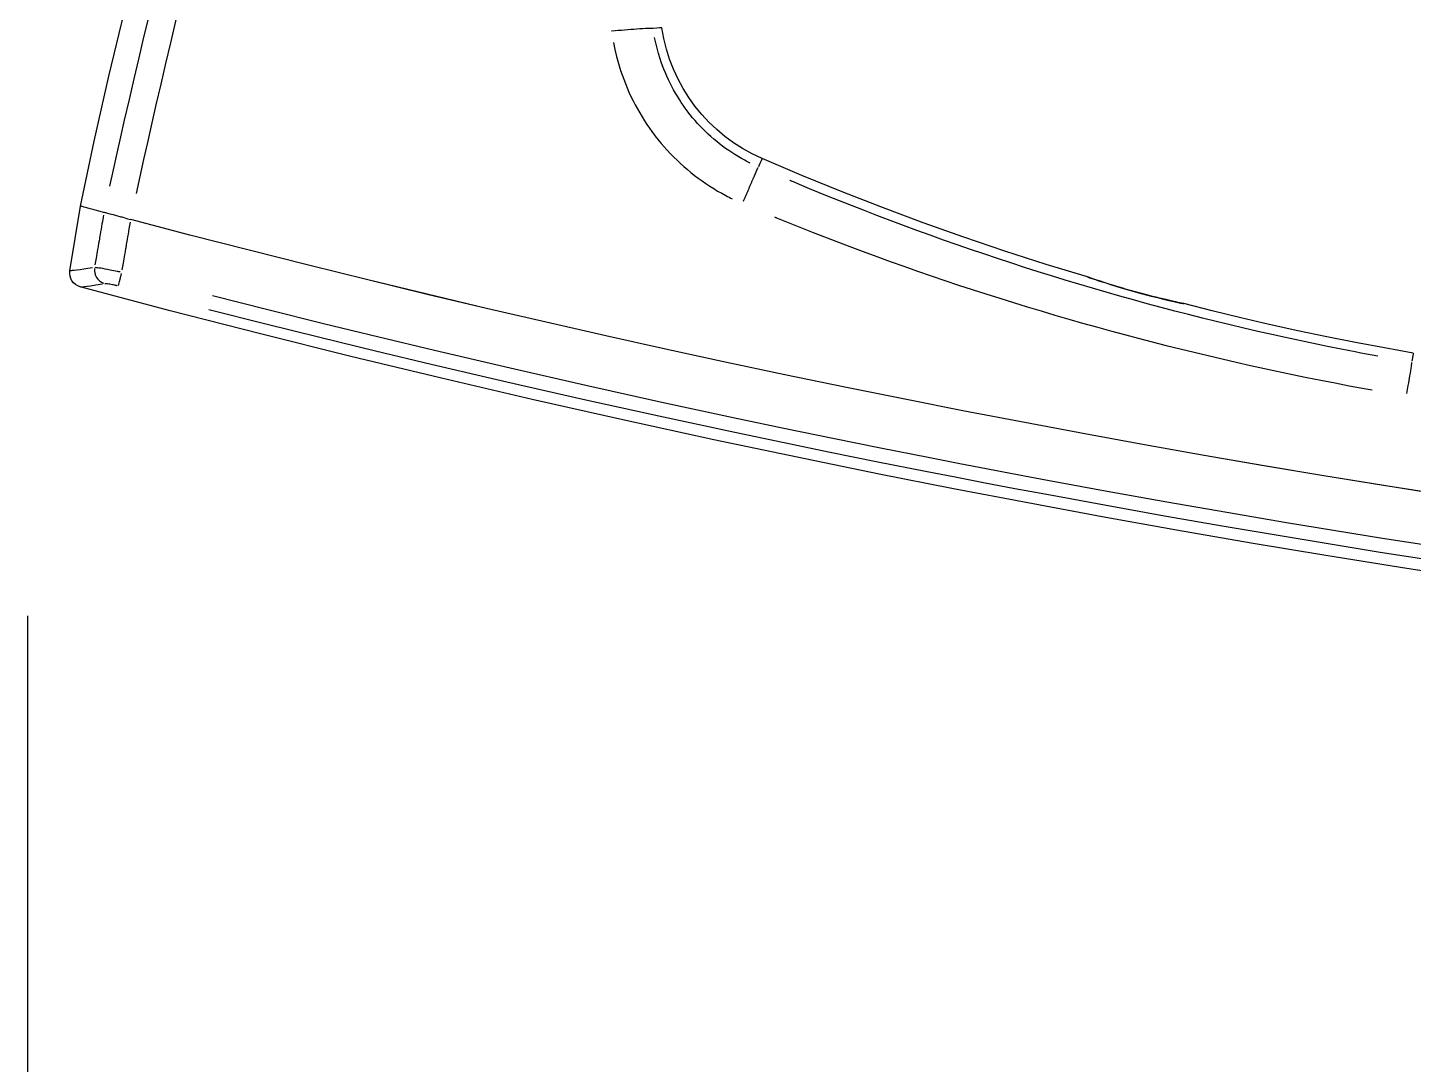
# Model space of a CAD drawing. Header units: millimetres. Extents: x 6886222 to 6919728, y 230959 to 276095.
# Drawn here: x 6895033.1 to 6895130.3, y 249162.9 to 249235.7 of the extents above; entities that cross this region are included whole.
import ezdxf
from ezdxf.xclip import XClip

# ---------------------------------------------------------------- set-up
doc = ezdxf.new("R2010")
doc.units = ezdxf.units.MM
doc.header["$LTSCALE"] = 100
doc.header["$XCLIPFRAME"] = 2
doc.linetypes.add('U-84C-EX$0$CEN', pattern=[62, 60, -1, 0, -1])
for name, color, linetype in [('BP', 7, 'Continuous'), ('U-84C-EX$0$CEN', 1, 'U-84C-EX$0$CEN'), ('U-84C-EX$0$DOR', 4, 'Continuous')]:
    doc.layers.add(name, color=color, linetype=linetype)

# ---------------------------------------------------------------- blocks, each defined once
blk = doc.blocks.new('U-84C-EX$0$A$Cc7b664ce')
at = {"layer": 'U-84C-EX$0$DOR', "color": 1}
blk.add_line((967.039, 109.218), (966.285, 113.757), dxfattribs=at)
for centre, radius, start, end in [((913.723, 128.021), 11.908, 293.47922, 351.5661), ((838.784, 300.54), 200, 286.50928, 293.47922), ((966.052, 109.054), 1, 285.01264, 9.43231), ((895.76, 108.306), 0.5, 106.50928, 108.98488), ((895.76, 108.306), 0.5, 106.63306, 108.8611), ((838.784, 300.54), 200, 279.78191, 284.50476), ((889.001, 106.43), 0.5, 102.00224, 104.50476)]:
    blk.add_arc(centre, radius, start, end, dxfattribs=at)
at = {"layer": 'U-84C-EX$0$DOR', "color": 1, "extrusion": (0, 0, -1)}
for centre, major_axis, ratio, start_param, end_param in [((963.395, 109.126), (0.255, -0.967), 0.008383, 0.192998, 1.4823), ((964.356, 109.288), (-0.168, -0.986), 0.963968, 4.463648, 5.770193)]:
    blk.add_ellipse(centre, major_axis=major_axis, ratio=ratio, start_param=start_param, end_param=end_param, dxfattribs=at)
at = {"layer": 'U-84C-EX$0$DOR', "color": 1}
for points in [[(966.285, 113.757), (963.825, 125.946), (960.637, 138.01), (956.754, 149.823)], [(925.502, 126.274), (925.502, 126.274), (925.704, 126.254), (926.106, 126.213)], [(926.107, 126.214), (926.107, 126.213), (926.106, 126.213), (926.106, 126.213)], [(926.107, 126.213), (926.107, 126.213), (926.107, 126.213), (926.107, 126.214)], [(918.468, 117.097), (918.476, 117.078), (918.562, 116.88), (918.725, 116.505)], [(962.76, 112.815), (962.761, 112.815), (962.761, 112.815), (962.762, 112.816)], [(963.218, 112.937), (963.069, 112.897), (962.915, 112.856), (962.762, 112.816)], [(964.651, 113.319), (965.647, 113.585), (966.285, 113.757), (966.285, 113.757)], [(964.653, 113.319), (964.652, 113.319), (964.652, 113.319), (964.651, 113.319)], [(964.653, 113.319), (965.648, 113.585), (966.285, 113.757), (966.285, 113.757)], [(872.764, 103.446), (872.767, 103.427), (872.801, 103.234), (872.865, 102.87)], [(872.876, 102.808), (872.876, 102.808), (872.876, 102.808), (872.876, 102.808)]]:
    blk.add_open_spline(points, degree=3, dxfattribs=at)
for points, knots in [([(956.114, 147.812), (956.536, 146.31), (956.951, 144.806), (958.015, 140.892), (958.654, 138.479), (959.666, 134.551), (960.049, 133.039), (960.615, 130.769), (960.802, 130.011), (961.284, 128.042), (961.577, 126.828), (962.328, 123.671), (962.781, 121.726), (963.574, 118.236), (963.918, 116.692), (964.256, 115.147)], [-3.546744, -3.546744, -3.546744, -3.546744, -3.079933, -3.079933, -2.333282, -2.333282, -1.866626, -1.866626, -1.633298, -1.633298, -1.259972, -1.259972, -0.662652, -0.662652, -0.189612, -0.189612, -0.189612, -0.189612]), ([(962.365, 114.652), (962.021, 116.235), (961.669, 117.817), (960.871, 121.339), (960.42, 123.278), (959.671, 126.425), (959.379, 127.635), (958.898, 129.598), (958.711, 130.353), (958.147, 132.617), (957.764, 134.124), (956.752, 138.039), (956.113, 140.444), (955.037, 144.38), (954.61, 145.915), (954.177, 147.447)], [0.1765, 0.1765, 0.1765, 0.1765, 0.662652, 0.662652, 1.259972, 1.259972, 1.633298, 1.633298, 1.866626, 1.866626, 2.333282, 2.333282, 3.079933, 3.079933, 3.557905, 3.557905, 3.557905, 3.557905]), ([(919.304, 116.774), (919.43, 116.837), (919.556, 116.903), (919.99, 117.137), (920.293, 117.318), (920.587, 117.51), (920.881, 117.703), (921.167, 117.908), (921.443, 118.125), (921.721, 118.342), (921.988, 118.571), (922.246, 118.81), (922.504, 119.051), (922.753, 119.302), (922.99, 119.563), (923.226, 119.824), (923.452, 120.095), (923.666, 120.375), (923.681, 120.395), (923.697, 120.415), (923.712, 120.436), (923.909, 120.696), (924.095, 120.965), (924.27, 121.24), (924.46, 121.537), (924.637, 121.842), (924.8, 122.154), (924.964, 122.467), (925.115, 122.786), (925.252, 123.111), (925.388, 123.436), (925.511, 123.766), (925.62, 124.101), (925.778, 124.588), (925.906, 125.084), (926.003, 125.586)], [4.936543, 4.936543, 4.936543, 4.936543, 4.988998, 4.988998, 5.119098, 5.119098, 5.119098, 5.24919, 5.24919, 5.24919, 5.379509, 5.379509, 5.379509, 5.510197, 5.510197, 5.510197, 5.640757, 5.640757, 5.640757, 5.650215, 5.650215, 5.650215, 5.771279, 5.771279, 5.771279, 5.901998, 5.901998, 5.901998, 6.032925, 6.032925, 6.032925, 6.163678, 6.163678, 6.163678, 6.353624, 6.353624, 6.353624, 6.353624]), ([(926.107, 126.214), (926.158, 126.222), (926.285, 126.222), (926.68, 126.208), (926.944, 126.193), (927.517, 126.154), (927.806, 126.132), (928.401, 126.084), (928.703, 126.058), (929.011, 126.03), (929.016, 126.029), (929.02, 126.029)], [-0.427671, -0.427671, -0.427671, -0.427671, -0.3087961, -0.3087961, -0.1893948, -0.1893948, -0.0916754, -0.0916754, 0, 0, 0.0013793, 0.0013793, 0.0013793, 0.0013793]), ([(928.896, 125.243), (928.772, 124.576), (928.604, 123.918), (928.393, 123.272), (928.258, 122.858), (928.105, 122.449), (927.934, 122.048), (927.764, 121.646), (927.576, 121.251), (927.371, 120.865), (927.167, 120.48), (926.947, 120.104), (926.711, 119.737), (926.492, 119.398), (926.26, 119.067), (926.016, 118.746), (925.997, 118.721), (925.977, 118.696), (925.958, 118.671), (925.692, 118.326), (925.411, 117.993), (925.117, 117.672), (924.823, 117.351), (924.514, 117.043), (924.193, 116.748), (923.873, 116.454), (923.541, 116.174), (923.197, 115.908), (922.854, 115.643), (922.5, 115.393), (922.135, 115.158), (921.771, 114.923), (921.397, 114.703), (920.862, 114.419), (920.708, 114.341), (920.553, 114.265)], [-6.367155, -6.367155, -6.367155, -6.367155, -6.163678, -6.163678, -6.163678, -6.032925, -6.032925, -6.032925, -5.901998, -5.901998, -5.901998, -5.771279, -5.771279, -5.771279, -5.650215, -5.650215, -5.650215, -5.640757, -5.640757, -5.640757, -5.510197, -5.510197, -5.510197, -5.379509, -5.379509, -5.379509, -5.24919, -5.24919, -5.24919, -5.119098, -5.119098, -5.119098, -4.988998, -4.988998, -4.937256, -4.937256, -4.937256, -4.937256]), ([(875.24, 103.227), (875.771, 103.324), (876.302, 103.424), (876.833, 103.526), (878.141, 103.777), (879.447, 104.042), (880.75, 104.319), (882.052, 104.597), (883.352, 104.887), (884.649, 105.191), (885.946, 105.495), (887.239, 105.812), (888.53, 106.142), (889.82, 106.472), (891.108, 106.815), (892.391, 107.171), (893.674, 107.527), (894.954, 107.896), (896.23, 108.277), (896.231, 108.278), (897.508, 108.66), (898.78, 109.054), (900.048, 109.461), (901.317, 109.869), (902.581, 110.288), (903.84, 110.721), (905.1, 111.153), (906.355, 111.598), (907.605, 112.056), (908.856, 112.513), (910.103, 112.983), (911.343, 113.466), (913.029, 114.121), (914.708, 114.799), (916.379, 115.501), (916.427, 115.522), (916.475, 115.542), (916.524, 115.562)], [0.240509, 0.240509, 0.240509, 0.240509, 0.404642, 0.404642, 0.404642, 0.809226, 0.809226, 0.809226, 1.213815, 1.213815, 1.213815, 1.618461, 1.618461, 1.618461, 2.023217, 2.023217, 2.023217, 2.427959, 2.427959, 2.428128, 2.428128, 2.833118, 2.833118, 2.833118, 3.238107, 3.238107, 3.238107, 3.643132, 3.643132, 3.643132, 4.048229, 4.048229, 4.048229, 4.598889, 4.598889, 4.598889, 4.614801, 4.614801, 4.614801, 4.614801]), ([(828.374, 87.933), (850.971, 90.362), (873.469, 93.646), (918.316, 101.938), (940.646, 106.954), (962.76, 112.815)], [-13.837182, -13.837182, -13.837182, -13.837182, -7.017999, -7.017999, -0.154212, -0.154212, -0.154212, -0.154212]), ([(828.435, 87.94), (851.011, 90.368), (873.489, 93.65), (918.316, 101.938), (940.647, 106.954), (962.762, 112.816)], [-13.831102, -13.831102, -13.831102, -13.831102, -7.017999, -7.017999, -0.154076, -0.154076, -0.154076, -0.154076]), ([(917.591, 112.999), (917.542, 112.979), (917.492, 112.959), (917.443, 112.939), (915.742, 112.242), (914.033, 111.57), (912.316, 110.923), (911.053, 110.447), (909.784, 109.984), (908.511, 109.534), (907.238, 109.084), (905.961, 108.647), (904.68, 108.222), (903.398, 107.798), (902.112, 107.387), (900.823, 106.988), (899.533, 106.59), (898.24, 106.204), (896.942, 105.83), (896.941, 105.83), (895.644, 105.457), (894.344, 105.096), (893.041, 104.748), (891.738, 104.4), (890.431, 104.065), (889.121, 103.741), (887.812, 103.418), (886.499, 103.107), (885.184, 102.808), (883.869, 102.509), (882.551, 102.223), (881.231, 101.948), (879.911, 101.674), (878.588, 101.411), (877.263, 101.16), (876.728, 101.059), (876.193, 100.959), (875.658, 100.862)], [-4.614848, -4.614848, -4.614848, -4.614848, -4.598889, -4.598889, -4.598889, -4.048229, -4.048229, -4.048229, -3.643132, -3.643132, -3.643132, -3.238107, -3.238107, -3.238107, -2.833118, -2.833118, -2.833118, -2.428128, -2.428128, -2.427959, -2.427959, -2.023217, -2.023217, -2.023217, -1.618461, -1.618461, -1.618461, -1.213815, -1.213815, -1.213815, -0.809226, -0.809226, -0.809226, -0.404642, -0.404642, -0.404642, -0.241406, -0.241406, -0.241406, -0.241406]), ([(963.218, 112.937), (963.314, 112.962), (963.409, 112.987), (963.736, 113.074), (963.95, 113.131), (964.256, 113.213), (964.364, 113.242), (964.54, 113.289), (964.607, 113.307), (964.651, 113.319)], [0.047914, 0.047914, 0.047914, 0.047914, 0.0787286, 0.0787286, 0.157191, 0.157191, 0.2113744, 0.2113744, 0.2655223, 0.2655223, 0.2655223, 0.2655223]), ([(964.684, 113.125), (964.719, 112.923), (964.753, 112.721), (964.83, 112.272), (964.872, 112.024), (964.94, 111.623), (964.967, 111.468), (965.006, 111.236), (965.019, 111.159), (965.053, 110.958), (965.074, 110.834), (965.129, 110.513), (965.163, 110.315), (965.224, 109.958), (965.251, 109.799), (965.278, 109.64)], [-0.3719583, -0.3719583, -0.3719583, -0.3719583, -0.3104763, -0.3104763, -0.2352093, -0.2352093, -0.1881674, -0.1881674, -0.1646465, -0.1646465, -0.127013, -0.127013, -0.0667994, -0.0667994, -0.0183551, -0.0183551, -0.0183551, -0.0183551]), ([(963.36, 109.293), (963.333, 109.45), (963.307, 109.607), (963.246, 109.962), (963.212, 110.16), (963.158, 110.481), (963.137, 110.605), (963.103, 110.806), (963.089, 110.883), (963.05, 111.115), (963.024, 111.27), (962.955, 111.671), (962.913, 111.919), (962.845, 112.321), (962.818, 112.475), (962.792, 112.63)], [0.0190261, 0.0190261, 0.0190261, 0.0190261, 0.0667994, 0.0667994, 0.127013, 0.127013, 0.1646465, 0.1646465, 0.1881674, 0.1881674, 0.2352093, 0.2352093, 0.3104763, 0.3104763, 0.3575292, 0.3575292, 0.3575292, 0.3575292]), ([(963.52, 109.136), (963.585, 109.149), (963.65, 109.163), (963.885, 109.212), (964.052, 109.245), (964.463, 109.324), (964.693, 109.365), (965.053, 109.421), (965.189, 109.438), (965.273, 109.444)], [-0.1252188, -0.1252188, -0.1252188, -0.1252188, -0.1153331, -0.1153331, -0.0889713, -0.0889713, -0.0467923, -0.0467923, -0.0065905, -0.0065905, -0.0065905, -0.0065905]), ([(965.465, 109.421), (965.68, 109.387), (965.877, 109.357), (966.432, 109.28), (966.718, 109.248), (966.966, 109.224), (967.018, 109.219), (967.034, 109.218)], [-2.464583, -2.464583, -2.464583, -2.464583, -2.213684, -2.213684, -1.677033, -1.677033, -1.400673, -1.400673, -1.400673, -1.400673]), ([(831.561, 82.763), (859.699, 85.857), (887.722, 90.285), (932.509, 99.547), (949.48, 103.574), (966.311, 108.088)], [0, 0, 0, 0, 8.492381, 8.492381, 13.720401, 13.720401, 13.720401, 13.720401]), ([(895.576, 108.771), (895.529, 108.754), (895.441, 108.724), (894.768, 108.497), (893.452, 108.069), (890.814, 107.345), (889.552, 107.06), (888.949, 106.93), (888.883, 106.915), (888.887, 106.915)], [0.0472943, 0.0472943, 0.0472943, 0.0472943, 0.1287393, 0.1287393, 0.4863063, 0.4863063, 0.8392898, 0.8392898, 0.945886, 0.945886, 0.945886, 0.945886]), ([(888.897, 106.919), (888.897, 106.919), (888.956, 106.932), (889.186, 106.981), (889.357, 107.019), (889.792, 107.117), (890.052, 107.177), (890.642, 107.319), (890.966, 107.399), (891.646, 107.575), (892.001, 107.67), (892.709, 107.868), (893.062, 107.97), (893.73, 108.17), (894.045, 108.268), (894.606, 108.447), (894.847, 108.526), (895.24, 108.656), (895.387, 108.707), (895.558, 108.765), (895.597, 108.778), (895.597, 108.778)], [-0.945886, -0.945886, -0.945886, -0.945886, -0.8494475, -0.8494475, -0.7527157, -0.7527157, -0.6567744, -0.6567744, -0.5614005, -0.5614005, -0.4656036, -0.4656036, -0.3692329, -0.3692329, -0.2725208, -0.2725208, -0.1761168, -0.1761168, -0.0798196, -0.0798196, 0, 0, 0, 0]), ([(964.59, 108.33), (964.547, 108.333), (964.478, 108.33), (964.297, 108.308), (964.181, 108.288), (963.976, 108.246), (963.893, 108.227), (963.776, 108.199), (963.743, 108.191), (963.711, 108.183)], [0.0065905, 0.0065905, 0.0065905, 0.0065905, 0.0467923, 0.0467923, 0.0889713, 0.0889713, 0.1153331, 0.1153331, 0.1252188, 0.1252188, 0.1252188, 0.1252188]), ([(966.307, 108.088), (966.291, 108.09), (966.241, 108.094), (965.997, 108.121), (965.716, 108.155), (965.169, 108.235), (964.974, 108.266), (964.763, 108.301)], [1.400673, 1.400673, 1.400673, 1.400673, 1.677033, 1.677033, 2.213684, 2.213684, 2.464583, 2.464583, 2.464583, 2.464583]), ([(840.798, 85.668), (845.432, 86.227), (850.061, 86.823), (863.694, 88.683), (872.684, 90.047), (887.255, 92.483), (892.85, 93.472), (901.227, 95.035), (904.016, 95.569), (911.264, 96.991), (915.718, 97.899), (927.281, 100.349), (934.379, 101.942), (946.659, 104.853), (951.85, 106.132), (957.029, 107.456)], [0.985761, 0.985761, 0.985761, 0.985761, 2.385919, 2.385919, 5.112683, 5.112683, 6.81691, 6.81691, 7.669024, 7.669024, 9.032406, 9.032406, 11.213818, 11.213818, 12.817208, 12.817208, 12.817208, 12.817208]), ([(957.278, 106.513), (952.094, 105.187), (946.897, 103.907), (934.604, 100.994), (927.499, 99.399), (915.924, 96.948), (911.465, 96.038), (904.21, 94.615), (901.417, 94.081), (893.031, 92.517), (887.43, 91.527), (872.844, 89.089), (863.845, 87.724), (850.198, 85.862), (845.564, 85.266), (840.925, 84.706)], [-12.817208, -12.817208, -12.817208, -12.817208, -11.213818, -11.213818, -9.032406, -9.032406, -7.669024, -7.669024, -6.81691, -6.81691, -5.112683, -5.112683, -2.385919, -2.385919, -0.985761, -0.985761, -0.985761, -0.985761]), ([(872.879, 102.78), (872.885, 102.727), (872.899, 102.632), (872.945, 102.334), (872.98, 102.116), (873.058, 101.649), (873.097, 101.418), (873.17, 100.991), (873.202, 100.804), (873.235, 100.614)], [-0.3346486, -0.3346486, -0.3346486, -0.3346486, -0.2532196, -0.2532196, -0.1537994, -0.1537994, -0.0745043, -0.0745043, -0.0161853, -0.0161853, -0.0161853, -0.0161853])]:
    blk.add_open_spline(points, degree=3, knots=knots, dxfattribs=at)
blk.add_rational_spline([(919.757, 114.112), (919.236, 115.337), (918.845, 116.244), (918.738, 116.477)], [0.977415737086, 0.849042032103, 0.849042032103, 0.977415737086], degree=3, dxfattribs=at)
blk = doc.blocks.new('U-84C-EX')
at = {"layer": 'U-84C-EX$0$CEN'}
blk.add_line((11135, -7770), (11135, 625), dxfattribs=at)
at = {"layer": 'U-84C-EX$0$DOR'}
blk.add_blockref('U-84C-EX$0$A$Cc7b664ce', (10165, 540), dxfattribs=at)

msp = doc.modelspace()

# ---------------------------------------------------------------- block references
at = {"layer": 'BP'}
ref = msp.add_blockref('U-84C-EX', (6906168.056, 248569.377), dxfattribs=dict(at, xscale=-1))
XClip(ref).set_block_clipping_path([(17025.0000000028, -7770.1978698203), (17025.0000000028, 3020.0000000003), (4145.7978996271, 3020.0000000003), (4145.7978996281, 325.0000000014), (599.9999999972, 325.0000000014), (599.9999999972, -7770.1978698203)])

doc.saveas('drawing.dxf')
